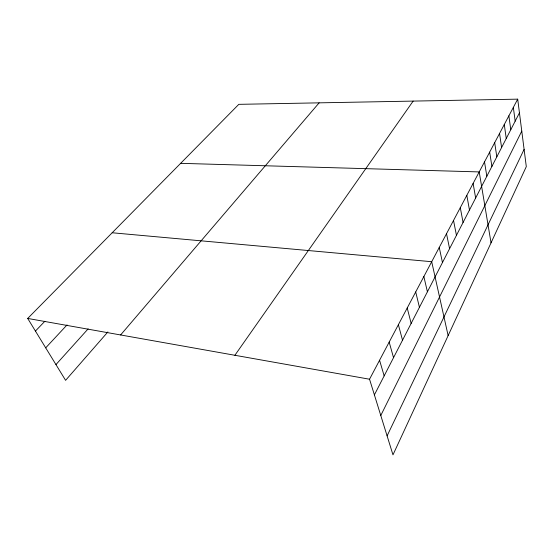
<?xml version="1.0" encoding="UTF-8"?>
<svg xmlns="http://www.w3.org/2000/svg" width="554" height="554" viewBox="0 0 554 554"><rect width="100%" height="100%" fill="white"/><g stroke="black" fill="none" stroke-linecap="round" stroke-linejoin="round"><path stroke-width="0.83" d="M387.101 435.88L524.105 149.379M380.785 415.507L521.771 131.111M374.393 394.877L519.444 112.857M517.699 99.152L526.3 166.615L392.98 454.848L369.539 379.22L517.699 99.152L238.816 104.339L27.7 318.439L65.594 380.335L107.871 331.943M234.889 355.273L413.146 101.098M120.62 334.955L319.132 102.85M55.954 364.594L88.134 328.868M45.705 347.85L67.041 324.921M35.435 331.07L44.874 321.258M180.646 163.333L479.203 171.92L491.038 242.853M112.178 232.763L431.698 261.71L448.131 335.613M27.7 318.439L369.539 379.22M379.566 360.259L384.164 375.875M389.171 342.102L393.534 357.662M398.381 324.692L402.516 340.191M407.218 307.989L411.144 323.418M415.701 291.951L419.433 307.304M423.858 276.536L427.404 291.806M439.246 247.444L442.459 262.527M446.517 233.698L449.578 248.691M453.525 220.45L456.448 235.339M460.291 207.667L463.068 222.466M466.814 195.333L469.467 210.028M473.116 183.422L475.644 198.013M484.515 161.872L486.834 176.255M489.674 152.115L491.904 166.408M494.687 142.648L496.82 156.837M499.549 133.452L501.599 147.544M504.279 124.512L506.252 138.507M508.877 115.821L510.767 129.719M513.343 107.372L515.165 121.174"/></g></svg>
